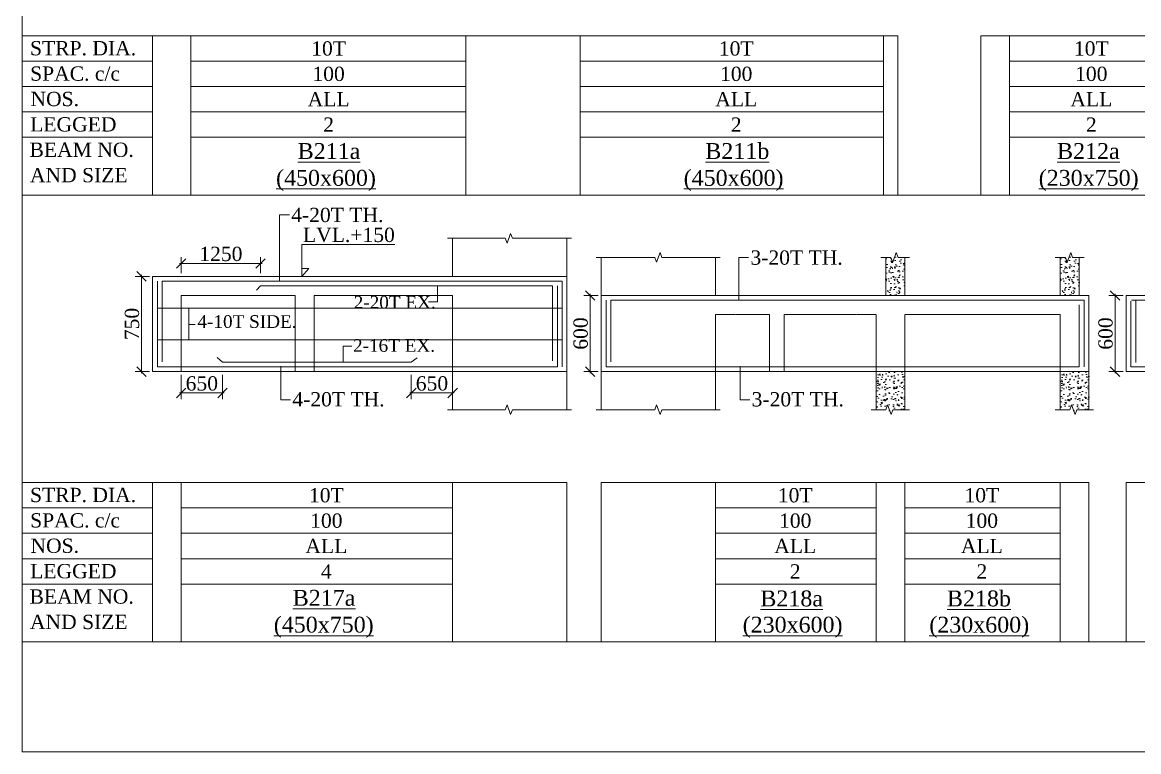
# Model space of a CAD drawing. Header units: millimetres. Extents: x 9781889 to 10654170, y -7832723 to -7608561.
# Drawn here: x 10545497 to 10563083, y -7801878 to -7790389 of the extents above; entities that cross this region are included whole.
import ezdxf
from ezdxf.enums import TextEntityAlignment as Align

# ---------------------------------------------------------------- set-up
doc = ezdxf.new("R2010")
doc.units = ezdxf.units.MM
doc.header["$LTSCALE"] = 10
doc.header["$PDMODE"] = 3
doc.linetypes.add('HIDDEN', pattern=[0.375, 0.25, -0.125])
for name, color, linetype, lineweight in [('LVL', 3, 'Continuous', 0), ('S-CUT OUT LINE', 9, 'Continuous', 0), ('S-DIM L.S.', 7, 'Continuous', 0), ('S-HATCH', 8, 'Continuous', 0), ('S-L.S.SECTION', 5, 'Continuous', 0), ('S-L.S.SLAB LINE', 252, 'HIDDEN', 0), ('S-L.S.STEEL', 1, 'Continuous', 9), ('S-L.S.STEEL 1', 6, 'Continuous', 0), ('S-SECTION MARK', 7, 'Continuous', 0), ('S-SHEET', 251, 'Continuous', 0), ('S-TEXT', 7, 'Continuous', 0), ('S-TEXT L.S. BEAM NO.', 30, 'Continuous', 0), ('S-TEXT. L.S.', 7, 'Continuous', 0)]:
    doc.layers.add(name, color=color, linetype=linetype, lineweight=lineweight)
doc.styles.add('135', font='arial.ttf', dxfattribs={"width": 0.8, "height": 135})
doc.styles.get("Standard").update_dxf_attribs({"font": 'arial.ttf'})
doc.styles.add('TEXT', font='times.ttf')
doc.dimstyles.new('75', dxfattribs={"dimtxt": 135, "dimasz": 90, "dimexe": 0.1, "dimexo": 0.03, "dimgap": 0.09, "dimtad": 1, "dimdec": 0, "dimzin": 0, "dimdsep": 46, "dimtxsty": '135', "dimblk": 'ARCHTICK', "dimcen": 0.09, "dimclrd": 256, "dimclre": 256, "dimclrt": 256, "dimadec": 0, "dimazin": 0, "dimtfac": 1, "dimtdec": 0, "dimtofl": 0, "dimtmove": 1, "dimatfit": 3, "dimldrblk": 'DOTSMALL', "dimfxl": 1, "dimtolj": 1, "dimtzin": 0, "dimlwd": -1, "dimlwe": -1, "dimarcsym": 0})
doc.dimstyles.new('SETU_1', dxfattribs={"dimtxt": 200, "dimasz": 150, "dimexe": 100, "dimexo": 50, "dimgap": 35, "dimtad": 1, "dimdec": 0, "dimzin": 0, "dimdsep": 46, "dimtxsty": 'Standard', "dimblk": 'OBLIQUE', "dimcen": 150, "dimdle": 25, "dimclrd": 256, "dimclre": 7, "dimclrt": 256, "dimadec": 0, "dimazin": 0, "dimtfac": 1, "dimtdec": 0, "dimtofl": 0, "dimtmove": 1, "dimatfit": 3, "dimfxl": 1, "dimtolj": 1, "dimtzin": 0, "dimlwd": -1, "dimlwe": 5, "dimarcsym": 1})
pattern_1 = [(50, (311067.06, -23983.98), (182.184669, -15.9390855), [19.05, -209.55]), (355, (311067.06, -23983.98), (-35.2434214, 191.0568452), [15.24, -167.6405842]), (100.4514447, (311082.24, -23985.31), (146.941247, 175.117752), [16.1900088, -178.0902446]), (46.1842, (311067.06, -23933.18), (271.079041, -42.042328), [28.575, -314.325]), (96.6355576, (311089.65, -23936.68), (237.404134, 247.4261246), [24.285023, -267.135608]), (351.1841512, (311067.06, -23933.18), (237.404134, 247.4261246), [22.859967, -251.459732]), (21, (311092.46, -23945.88), (151.6143913, -102.2651982), [19.05, -209.55]), (326, (311092.46, -23945.88), (61.8020283, 184.187966), [15.24, -167.64]), (71.451445, (311105.09, -23954.4), (213.4164193, 81.922769), [16.1900088, -178.0899376]), (37.5, (311067.056, -23983.98), (3.08860325, 84.55503887), [0, -165.608, 0, -170.18, 0, -168.275]), (7.5, (311067.06, -23983.98), (66.8196625, 100.1805748), [0, -97.028, 0, -161.798, 0, -64.135]), (327.5, (311010.414, -23983.98), (135.59059517, -5.728744), [0, -63.5, 0, -198.12, 0, -262.89]), (317.5, (310985.01, -23983.98), (148.1291814, 25.426491), [0, -82.55, 0, -131.572, 0, -186.69])]

# ---------------------------------------------------------------- blocks, each defined once
blk = doc.blocks.new('_ArchTick')
at = {"color": 0, "linetype": 'ByBlock', "const_width": 0.15}
blk.add_lwpolyline([(-0.5, -0.5), (0.5, 0.5)], dxfattribs=at)
blk = doc.blocks.new('_Oblique')
at = {"color": 0, "linetype": 'ByBlock', "lineweight": -2}
blk.add_line((-0.5, -0.5), (0.5, 0.5), dxfattribs=at)
blk = doc.blocks.new('*D1128')
at = {"layer": 'Defpoints', "color": 0, "transparency": 16777216}
for p in [(10547550, -7794391), (10547375, -7795891), (10547550, -7795891)]:
    blk.add_point(p, dxfattribs=at)
at = {"layer": 'S-DIM L.S.', "color": 7, "lineweight": 5, "transparency": 16777216}
for p, q in [((10547500, -7794391), (10547275, -7794391)), ((10547500, -7795891), (10547275, -7795891))]:
    blk.add_line(p, q, dxfattribs=at)
at = {"layer": 'S-DIM L.S.', "transparency": 16777216}
blk.add_line((10547375, -7794366), (10547375, -7795916), dxfattribs=at)
at = {"layer": 'S-DIM L.S.', "transparency": 16777216, "xscale": 150, "yscale": 150, "zscale": 150}
for p, rotation in [((10547375, -7794391), 90), ((10547375, -7795891), 270)]:
    blk.add_blockref('_Oblique', p, dxfattribs=dict(at, rotation=rotation))
at = {"layer": 'S-DIM L.S.', "transparency": 16777216, "insert": (10547225, -7795141), "char_height": 225, "attachment_point": 5, "rotation": 90, "style": 'TEXT'}
blk.add_mtext('\\A1;750', dxfattribs=at)
blk = doc.blocks.new('*D1129')
at = {"layer": 'Defpoints', "color": 0, "transparency": 16777216}
for p in [(10548000, -7794187), (10548000, -7794391, 0), (10549250, -7794391, 0)]:
    blk.add_point(p, dxfattribs=at)
at = {"layer": 'S-DIM L.S.', "transparency": 16777216}
blk.add_line((10549275, -7794187), (10547975, -7794187), dxfattribs=at)
at = {"layer": 'S-DIM L.S.', "color": 7, "lineweight": 5, "transparency": 16777216}
for p, q in [((10548000, -7794341), (10548000, -7794087)), ((10549250, -7794341), (10549250, -7794087))]:
    blk.add_line(p, q, dxfattribs=at)
at = {"layer": 'S-DIM L.S.', "transparency": 16777216, "xscale": 150, "yscale": 150, "zscale": 150, "rotation": 180}
blk.add_blockref('_Oblique', (10548000, -7794187), dxfattribs=at)
at = {"layer": 'S-DIM L.S.', "transparency": 16777216, "xscale": 150, "yscale": 150, "zscale": 150}
blk.add_blockref('_Oblique', (10549250, -7794187), dxfattribs=at)
at = {"layer": 'S-DIM L.S.', "transparency": 16777216, "insert": (10548625, -7794038), "char_height": 225, "attachment_point": 5, "style": 'TEXT'}
blk.add_mtext('\\A1;1250', dxfattribs=at)
blk = doc.blocks.new('*D1130')
at = {"layer": 'Defpoints', "color": 0, "transparency": 16777216}
for p in [(10551625, -7795891, 0), (10552275, -7795891, 0), (10552275, -7796227)]:
    blk.add_point(p, dxfattribs=at)
at = {"layer": 'S-DIM L.S.', "color": 7, "lineweight": 5, "transparency": 16777216}
for p, q in [((10551625, -7795941), (10551625, -7796327)), ((10552275, -7795941), (10552275, -7796327))]:
    blk.add_line(p, q, dxfattribs=at)
at = {"layer": 'S-DIM L.S.', "transparency": 16777216}
blk.add_line((10551600, -7796227), (10552300, -7796227), dxfattribs=at)
at = {"layer": 'S-DIM L.S.', "transparency": 16777216, "xscale": 150, "yscale": 150, "zscale": 150, "rotation": 180}
blk.add_blockref('_Oblique', (10551625, -7796227), dxfattribs=at)
at = {"layer": 'S-DIM L.S.', "transparency": 16777216, "xscale": 150, "yscale": 150, "zscale": 150}
blk.add_blockref('_Oblique', (10552275, -7796227), dxfattribs=at)
at = {"layer": 'S-DIM L.S.', "transparency": 16777216, "insert": (10551950, -7796078), "char_height": 225, "attachment_point": 5, "style": 'TEXT'}
blk.add_mtext('\\A1;650', dxfattribs=at)
blk = doc.blocks.new('*D1131')
at = {"layer": 'Defpoints', "color": 0, "transparency": 16777216}
for p in [(10548000, -7795891, 0), (10548650, -7795891, 0), (10548000, -7796227)]:
    blk.add_point(p, dxfattribs=at)
at = {"layer": 'S-DIM L.S.', "color": 7, "lineweight": 5, "transparency": 16777216}
for p, q in [((10548000, -7795941), (10548000, -7796327)), ((10548650, -7795941), (10548650, -7796327))]:
    blk.add_line(p, q, dxfattribs=at)
at = {"layer": 'S-DIM L.S.', "transparency": 16777216}
blk.add_line((10548675, -7796227), (10547975, -7796227), dxfattribs=at)
at = {"layer": 'S-DIM L.S.', "transparency": 16777216, "xscale": 150, "yscale": 150, "zscale": 150, "rotation": 180}
blk.add_blockref('_Oblique', (10548000, -7796227), dxfattribs=at)
at = {"layer": 'S-DIM L.S.', "transparency": 16777216, "xscale": 150, "yscale": 150, "zscale": 150}
blk.add_blockref('_Oblique', (10548650, -7796227), dxfattribs=at)
at = {"layer": 'S-DIM L.S.', "transparency": 16777216, "insert": (10548325, -7796078), "char_height": 225, "attachment_point": 5, "style": 'TEXT'}
blk.add_mtext('\\A1;650', dxfattribs=at)
blk = doc.blocks.new('*D1132')
at = {"layer": 'Defpoints', "color": 0, "transparency": 16777216}
for p in [(10554617, -7794691), (10554442, -7795891), (10554617, -7795891)]:
    blk.add_point(p, dxfattribs=at)
at = {"layer": 'S-DIM L.S.', "color": 7, "lineweight": 5, "transparency": 16777216}
for p, q in [((10554567, -7794691), (10554342, -7794691)), ((10554567, -7795891), (10554342, -7795891))]:
    blk.add_line(p, q, dxfattribs=at)
at = {"layer": 'S-DIM L.S.', "transparency": 16777216}
blk.add_line((10554442, -7794666), (10554442, -7795916), dxfattribs=at)
at = {"layer": 'S-DIM L.S.', "transparency": 16777216, "xscale": 150, "yscale": 150, "zscale": 150}
for p, rotation in [((10554442, -7794691), 90), ((10554442, -7795891), 270)]:
    blk.add_blockref('_Oblique', p, dxfattribs=dict(at, rotation=rotation))
at = {"layer": 'S-DIM L.S.', "transparency": 16777216, "insert": (10554293, -7795291), "char_height": 225, "attachment_point": 5, "rotation": 90, "style": 'TEXT'}
blk.add_mtext('\\A1;600', dxfattribs=at)
blk = doc.blocks.new('*D1134')
at = {"layer": 'Defpoints', "color": 0, "transparency": 16777216}
for p in [(10562887, -7794691), (10562711, -7795891), (10562887, -7795891)]:
    blk.add_point(p, dxfattribs=at)
at = {"layer": 'S-DIM L.S.', "color": 7, "lineweight": 5, "transparency": 16777216}
for p, q in [((10562837, -7794691), (10562611, -7794691)), ((10562837, -7795891), (10562611, -7795891))]:
    blk.add_line(p, q, dxfattribs=at)
at = {"layer": 'S-DIM L.S.', "transparency": 16777216}
blk.add_line((10562711, -7794666), (10562711, -7795916), dxfattribs=at)
at = {"layer": 'S-DIM L.S.', "transparency": 16777216, "xscale": 150, "yscale": 150, "zscale": 150}
for p, rotation in [((10562711, -7794691), 90), ((10562711, -7795891), 270)]:
    blk.add_blockref('_Oblique', p, dxfattribs=dict(at, rotation=rotation))
at = {"layer": 'S-DIM L.S.', "transparency": 16777216, "insert": (10562562, -7795291), "char_height": 225, "attachment_point": 5, "rotation": 90, "style": 'TEXT'}
blk.add_mtext('\\A1;600', dxfattribs=at)

msp = doc.modelspace()

# ---------------------------------------------------------------- hatches: boundary and pattern name
at = {"layer": 'S-HATCH', "linetype": 'ByBlock'}
h = msp.add_hatch(dxfattribs=at)
h.set_pattern_fill('AR-CONC', color=256)
h.set_pattern_definition([(50, (308317.06, -23983.98), (182.184669, -15.9390855), [19.05, -209.55]), (355, (308317.06, -23983.98), (-35.2434214, 191.0568452), [15.24, -167.6405842]), (100.4514447, (308332.24, -23985.31), (146.941247, 175.117752), [16.1900088, -178.0902446]), (46.1842, (308317.06, -23933.18), (271.079041, -42.042328), [28.575, -314.325]), (96.6355576, (308339.65, -23936.68), (237.404134, 247.4261246), [24.285023, -267.135608]), (351.1841512, (308317.06, -23933.18), (237.404134, 247.4261246), [22.859967, -251.459732]), (21, (308342.46, -23945.88), (151.6143913, -102.2651982), [19.05, -209.55]), (326, (308342.46, -23945.88), (61.8020283, 184.187966), [15.24, -167.64]), (71.451445, (308355.09, -23954.4), (213.4164193, 81.922769), [16.1900088, -178.0899376]), (37.5, (308317.056, -23983.98), (3.08860325, 84.55503887), [0, -165.608, 0, -170.18, 0, -168.275]), (7.5, (308317.06, -23983.98), (66.8196625, 100.1805748), [0, -97.028, 0, -161.798, 0, -64.135]), (327.5, (308260.414, -23983.98), (135.59059517, -5.728744), [0, -63.5, 0, -198.12, 0, -262.89]), (317.5, (308235.01, -23983.98), (148.1291814, 25.426491), [0, -82.55, 0, -131.572, 0, -186.69])])
h.paths.add_polyline_path([(10559397.5, -7794091), (10559292.9, -7794091), (10559264.9, -7794014.1), (10559209, -7794167.8), (10559181, -7794091), (10559097.5, -7794091), (10559097.5, -7794691), (10559397.5, -7794691)])
h = msp.add_hatch(dxfattribs=at)
h.set_pattern_fill('AR-CONC', color=256)
h.set_pattern_definition(pattern_1)
h.paths.add_polyline_path([(10562147.5, -7794091), (10562042.9, -7794091), (10562014.9, -7794014.1), (10561959, -7794167.8), (10561931, -7794091), (10561847.5, -7794091), (10561847.5, -7794691), (10562147.5, -7794691)])
h = msp.add_hatch(dxfattribs=at)
h.set_pattern_fill('AR-CONC', color=256)
h.set_pattern_definition([(50, (308167.06, -23983.98), (182.184669, -15.9390855), [19.05, -209.55]), (355, (308167.06, -23983.98), (-35.2434214, 191.0568452), [15.24, -167.6405842]), (100.4514447, (308182.24, -23985.31), (146.941247, 175.117752), [16.1900088, -178.0902446]), (46.1842, (308167.06, -23933.18), (271.079041, -42.042328), [28.575, -314.325]), (96.6355576, (308189.65, -23936.68), (237.404134, 247.4261246), [24.285023, -267.135608]), (351.1841512, (308167.06, -23933.18), (237.404134, 247.4261246), [22.859967, -251.459732]), (21, (308192.46, -23945.88), (151.6143913, -102.2651982), [19.05, -209.55]), (326, (308192.46, -23945.88), (61.8020283, 184.187966), [15.24, -167.64]), (71.451445, (308205.09, -23954.4), (213.4164193, 81.922769), [16.1900088, -178.0899376]), (37.5, (308167.056, -23983.98), (3.08860325, 84.55503887), [0, -165.608, 0, -170.18, 0, -168.275]), (7.5, (308167.06, -23983.98), (66.8196625, 100.1805748), [0, -97.028, 0, -161.798, 0, -64.135]), (327.5, (308110.414, -23983.98), (135.59059517, -5.728744), [0, -63.5, 0, -198.12, 0, -262.89]), (317.5, (308085.01, -23983.98), (148.1291814, 25.426491), [0, -82.55, 0, -131.572, 0, -186.69])])
h.paths.add_polyline_path([(10558947.5, -7796491), (10559097.8, -7796491), (10559125.8, -7796414.1), (10559181.7, -7796567.8), (10559209.7, -7796491), (10559397.5, -7796491), (10559397.5, -7795891), (10558947.5, -7795891)])
h = msp.add_hatch(dxfattribs=at)
h.set_pattern_fill('AR-CONC', color=256)
h.set_pattern_definition(pattern_1)
h.paths.add_polyline_path([(10561847.5, -7796491), (10561997.8, -7796491), (10562025.8, -7796414.1), (10562081.7, -7796567.8), (10562109.7, -7796491), (10562297.5, -7796491), (10562297.5, -7795891), (10561847.5, -7795891)])

# ---------------------------------------------------------------- linework, layer by layer
at = {"layer": 'LVL', "linetype": 'Continuous', "elevation": 0}
msp.add_lwpolyline([(10551363.6, -7793887.5), (10549902.4, -7793887.5), (10549902.4, -7794391), (10550010.5, -7794268.9), (10549902.4, -7794268.9)], dxfattribs=at)
at = {"layer": 'S-CUT OUT LINE', "color": 5, "elevation": 0}
for points in [[(10552196.9, -7793791), (10553104.9, -7793791), (10553132.9, -7793867.8), (10553188.9, -7793714.1), (10553216.8, -7793791), (10554150.2, -7793791)], [(10554539.2, -7794091), (10555459.5, -7794091), (10555487.4, -7794167.8), (10555543.4, -7794014.1), (10555571.4, -7794091), (10556492.5, -7794091)], [(10559019.2, -7794091), (10559181, -7794091), (10559209, -7794167.8), (10559264.9, -7794014.1), (10559292.9, -7794091), (10559472.5, -7794091)], [(10561769.2, -7794091), (10561931, -7794091), (10561959, -7794167.8), (10562014.9, -7794014.1), (10562042.9, -7794091), (10562222.5, -7794091)], [(10552196.9, -7796491), (10553104.9, -7796491), (10553132.9, -7796414.1), (10553188.9, -7796567.8), (10553216.8, -7796491), (10554150.2, -7796491)], [(10554539.2, -7796491), (10555459.5, -7796491), (10555487.4, -7796414.1), (10555543.4, -7796567.8), (10555571.4, -7796491), (10556492.5, -7796491)], [(10558869.2, -7796491), (10559097.8, -7796491), (10559125.8, -7796414.1), (10559181.7, -7796567.8), (10559209.7, -7796491), (10559472.5, -7796491)], [(10561769.2, -7796491), (10561997.8, -7796491), (10562025.8, -7796414.1), (10562081.7, -7796567.8), (10562109.7, -7796491), (10562372.5, -7796491)]]:
    msp.add_lwpolyline(points, dxfattribs=at)
at = {"layer": 'S-L.S.SECTION'}
for p, q in [((10552275.2, -7794391, 0), (10552275.2, -7793791, 0)), ((10554075.2, -7794391, 0), (10554075.2, -7793791, 0)), ((10554617.5, -7794691, 0), (10554617.5, -7794091, 0)), ((10556417.5, -7794691, 0), (10556417.5, -7794091, 0)), ((10559097.5, -7794691, 0), (10559097.5, -7794091, 0)), ((10559397.5, -7794691, 0), (10559397.5, -7794091, 0)), ((10561847.5, -7794691, 0), (10561847.5, -7794091, 0)), ((10562147.5, -7794691, 0), (10562147.5, -7794091, 0)), ((10547550.2, -7794391, 0), (10554075.2, -7794391, 0)), ((10547550.2, -7794391, 0), (10547550.2, -7795891, 0)), ((10554075.2, -7795891, 0), (10554075.2, -7794391, 0)), ((10554617.5, -7794691, 0), (10562297.5, -7794691, 0)), ((10554617.5, -7794691, 0), (10554617.5, -7795891, 0)), ((10562297.5, -7795891, 0), (10562297.5, -7794691, 0)), ((10562886.5, -7794691, 0), (10580491.5, -7794691, 0)), ((10562886.5, -7794691, 0), (10562886.5, -7795891, 0)), ((10547550.2, -7795891, 0), (10554075.2, -7795891, 0)), ((10552275.2, -7795891, 0), (10552275.2, -7796491, 0)), ((10554075.2, -7795891, 0), (10554075.2, -7796491, 0)), ((10554617.5, -7795891, 0), (10562297.5, -7795891, 0)), ((10554617.5, -7795891, 0), (10554617.5, -7796491, 0)), ((10556417.5, -7795891, 0), (10556417.5, -7796491, 0)), ((10558947.5, -7795891, 0), (10558947.5, -7796491, 0)), ((10559397.5, -7795891, 0), (10559397.5, -7796491, 0)), ((10561847.5, -7795891, 0), (10561847.5, -7796491, 0)), ((10562297.5, -7795891, 0), (10562297.5, -7796491, 0)), ((10562886.5, -7795891, 0), (10580041.5, -7795891, 0))]:
    msp.add_line(p, q, dxfattribs=at)
at = {"layer": 'S-L.S.SLAB LINE', "ltscale": 0.3}
for p, q in [((10547550.2, -7794691, 0), (10547550.2, -7794691, 0)), ((10548000.2, -7794691, 0), (10549795.2, -7794691, 0)), ((10548000.2, -7794691, 0), (10548000.2, -7795891, 0)), ((10549795.2, -7794691, 0), (10549795.2, -7795891, 0)), ((10550095.2, -7794691, 0), (10552275.2, -7794691, 0)), ((10550095.2, -7794691, 0), (10550095.2, -7795891, 0)), ((10552275.2, -7794691, 0), (10552275.2, -7795891, 0)), ((10554617.5, -7794991, 0), (10554617.5, -7794991, 0)), ((10556417.5, -7794991, 0), (10557267.5, -7794991, 0)), ((10556417.5, -7794991, 0), (10556417.5, -7795891, 0)), ((10557267.5, -7794991, 0), (10557267.5, -7795891, 0)), ((10557497.5, -7794991, 0), (10558947.5, -7794991, 0)), ((10557497.5, -7794991, 0), (10557497.5, -7795891, 0)), ((10558947.5, -7794991, 0), (10558947.5, -7795891, 0)), ((10559397.5, -7794991, 0), (10561847.5, -7794991, 0)), ((10559397.5, -7794991, 0), (10559397.5, -7795891, 0)), ((10561847.5, -7794991, 0), (10561847.5, -7795891, 0))]:
    msp.add_line(p, q, dxfattribs=at)
at = {"layer": 'S-L.S.STEEL'}
for p, q in [((10547625.2, -7795816, 0), (10547625.2, -7794466, 0)), ((10547700.2, -7794466, 0), (10554000.2, -7794466, 0)), ((10547700.2, -7795736.3, 0), (10547700.2, -7794466, 0)), ((10553850.2, -7795719.8, 0), (10553850.2, -7794541, 0)), ((10553925.2, -7795816, 0), (10553925.2, -7794541, 0)), ((10554000.2, -7795816, 0), (10554000.2, -7794466, 0)), ((10554692.5, -7795816, 0), (10554692.5, -7794766, 0)), ((10554767.5, -7794766, 0), (10562222.5, -7794766, 0)), ((10554767.5, -7795736.3, 0), (10554767.5, -7794766, 0)), ((10562222.5, -7795816, 0), (10562222.5, -7794766, 0)), ((10563036.5, -7794766, 0), (10563036.5, -7795748.6, 0)), ((10562147.5, -7795816, 0), (10562147.5, -7794841, 0)), ((10562961.5, -7794778.5, 0), (10562961.5, -7795816, 0)), ((10547625.2, -7795816, 0), (10553925.2, -7795816, 0)), ((10554692.5, -7795816, 0), (10562147.5, -7795816, 0)), ((10562961.5, -7795816, 0), (10580424.3, -7795816, 0))]:
    msp.add_line(p, q, dxfattribs=at)
at = {"layer": 'S-L.S.STEEL', "elevation": 0}
msp.add_lwpolyline([(10551714.6, -7795672.8), (10551625.1, -7795741), (10548650.4, -7795741), (10548568.4, -7795670.3)], dxfattribs=at)
at = {"layer": 'S-L.S.STEEL'}
for points in [[(10553850.2, -7794541, 0), (10549250.3, -7794541, 0), (10549187.1, -7794607.8, 0)], [(10562969.3, -7794766, 0), (10580357.2, -7794766, 0), (10580357.2, -7795740.7, 0)], [(10563036.5, -7794766, 0), (10580357.2, -7794766, 0)]]:
    msp.add_polyline3d(points, dxfattribs=at)
at = {"layer": 'S-L.S.STEEL 1'}
for p, q in [((10554000.2, -7794891, 0), (10547625.2, -7794891, 0)), ((10554000.2, -7795391, 0), (10547625.2, -7795391, 0))]:
    msp.add_line(p, q, dxfattribs=at)
at = {"layer": 'S-SHEET'}
for p, q in [((10545497.1, -7790600.2, 0), (10547550.2, -7790600.2, 0)), ((10545497.1, -7790600.2), (10545497.1, -7793109.5)), ((10547550.2, -7790600.2, 0), (10559289, -7790600.2, 0)), ((10547550.2, -7790600.2, 0), (10547550.2, -7793109.5, 0)), ((10548150.2, -7790600.2, 0), (10548150.2, -7793109.5, 0)), ((10552485.2, -7790600.2, 0), (10552485.2, -7793109.5, 0)), ((10554285.2, -7790600.2, 0), (10554285.2, -7793109.5, 0)), ((10559063.1, -7790600.2, 0), (10559063.1, -7793109.5, 0)), ((10559289, -7790600.2, 0), (10559289, -7793109.5, 0)), ((10560598.4, -7790600.2, 0), (10564178.4, -7790600.2, 0)), ((10560598.4, -7790600.2), (10560598.4, -7793109.5)), ((10561048.4, -7790600.2), (10561048.4, -7793109.5)), ((10545497.1, -7791000.2, 0), (10547550.2, -7791000.2, 0)), ((10548150.2, -7791000.2, 0), (10552485.2, -7791000.2, 0)), ((10554285.2, -7791000.2, 0), (10559063.1, -7791000.2, 0)), ((10561048.4, -7791000.2, 0), (10563728.4, -7791000.2, 0)), ((10545497.1, -7791400.2, 0), (10547550.2, -7791400.2, 0)), ((10548150.2, -7791400.2, 0), (10552485.2, -7791400.2, 0)), ((10554285.2, -7791400.2, 0), (10559063.1, -7791400.2, 0)), ((10561048.4, -7791400.2, 0), (10563728.4, -7791400.2, 0)), ((10545497.1, -7791800.2, 0), (10547550.2, -7791800.2, 0)), ((10548150.2, -7791800.2, 0), (10552485.2, -7791800.2, 0)), ((10554285.2, -7791800.2, 0), (10559063.1, -7791800.2, 0)), ((10561048.4, -7791800.2, 0), (10563728.4, -7791800.2, 0)), ((10545497.1, -7792200.2, 0), (10547550.2, -7792200.2, 0)), ((10548150.2, -7792200.2, 0), (10552485.2, -7792200.2, 0)), ((10554285.2, -7792200.2, 0), (10559063.1, -7792200.2, 0)), ((10561048.4, -7792200.2, 0), (10563728.4, -7792200.2, 0)), ((10545497.1, -7793109.5, 0), (10547550.2, -7793109.5, 0)), ((10545497.1, -7793109.5, 0), (10596831.2, -7793109.5, 0)), ((10547550.2, -7793109.5, 0), (10559289, -7793109.5, 0)), ((10560598.4, -7793109.5, 0), (10564178.4, -7793109.5, 0)), ((10545497.1, -7797638.2, 0), (10547550.2, -7797638.2, 0)), ((10545497.1, -7797638.2, 0), (10545497.1, -7800147.5, 0)), ((10547550.2, -7797638.2, 0), (10554075.2, -7797638.2, 0)), ((10547550.2, -7797638.2, 0), (10547550.2, -7800147.5, 0)), ((10548000.2, -7797638.2, 0), (10548000.2, -7800147.5, 0)), ((10552275.2, -7797638.2, 0), (10552275.2, -7800147.5, 0)), ((10554075.2, -7797638.2, 0), (10554075.2, -7800147.5, 0)), ((10554617.5, -7797638.2, 0), (10562297.5, -7797638.2, 0)), ((10554617.5, -7797638.2, 0), (10554617.5, -7800147.5, 0)), ((10556417.5, -7797638.2, 0), (10556417.5, -7800147.5, 0)), ((10558947.5, -7797638.2, 0), (10558947.5, -7800147.5, 0)), ((10559397.5, -7797638.2, 0), (10559397.5, -7800147.5, 0)), ((10561847.5, -7797638.2, 0), (10561847.5, -7800147.5, 0)), ((10562297.5, -7797638.2, 0), (10562297.5, -7800147.5, 0)), ((10562886.5, -7797638.2, 0), (10585495.4, -7797638.2, 0)), ((10562886.5, -7797638.2, 0), (10562886.5, -7800147.5, 0)), ((10545497.1, -7798038.2, 0), (10547550.2, -7798038.2, 0)), ((10548000.2, -7798038.2, 0), (10552275.2, -7798038.2, 0)), ((10556417.5, -7798038.2, 0), (10558947.5, -7798038.2, 0)), ((10559397.5, -7798038.2, 0), (10561847.5, -7798038.2, 0)), ((10545497.1, -7798438.2, 0), (10547550.2, -7798438.2, 0)), ((10548000.2, -7798438.2, 0), (10552275.2, -7798438.2, 0)), ((10556417.5, -7798438.2, 0), (10558947.5, -7798438.2, 0)), ((10559397.5, -7798438.2, 0), (10561847.5, -7798438.2, 0)), ((10545497.1, -7798838.2, 0), (10547550.2, -7798838.2, 0)), ((10548000.2, -7798838.2, 0), (10552275.2, -7798838.2, 0)), ((10556417.5, -7798838.2, 0), (10558947.5, -7798838.2, 0)), ((10559397.5, -7798838.2, 0), (10561847.5, -7798838.2, 0)), ((10545497.1, -7799238.2, 0), (10547550.2, -7799238.2, 0)), ((10548000.2, -7799238.2, 0), (10552275.2, -7799238.2, 0)), ((10556417.5, -7799238.2, 0), (10558947.5, -7799238.2, 0)), ((10559397.5, -7799238.2, 0), (10561847.5, -7799238.2, 0)), ((10545497.1, -7800147.5, 0), (10547550.2, -7800147.5, 0)), ((10545497.1, -7800147.5, 0), (10596831.2, -7800147.5, 0)), ((10547550.2, -7800147.5, 0), (10554075.2, -7800147.5, 0)), ((10554617.5, -7800147.5, 0), (10562297.5, -7800147.5, 0)), ((10562886.5, -7800147.5, 0), (10585495.4, -7800147.5, 0))]:
    msp.add_line(p, q, dxfattribs=at)
msp.add_lwpolyline([(10545497.1, -7760218.1), (10596831.2, -7760218.1), (10596831.2, -7801877.7), (10545497.1, -7801877.7)], close=True, dxfattribs=at)

# ---------------------------------------------------------------- texts
at = {"layer": 'LVL', "style": 'TEXT'}
msp.add_text('LVL.+150', height=225, dxfattribs=at).set_placement((10549918.2, -7793849.1, 0))
at = {"layer": 'S-L.S.STEEL 1', "style": 'TEXT'}
msp.add_text('4-10T SIDE.', height=200, dxfattribs=at).set_placement((10548255.9, -7795202, 0))
at = {"layer": 'S-TEXT', "style": 'TEXT'}
for s, p in [('STRP. DIA.', (10546453.9, -7790908.3, 0)), ('SPAC. c/c', (10546328.3, -7791308.3, 0)), ('NOS.', (10546007.7, -7791708.3, 0)), ('LEGGED', (10546300.4, -7792108.3, 0)), ('BEAM NO.', (10546431.6, -7792508.3, 0)), ('AND SIZE', (10546386.4, -7792908.3, 0)), ('STRP. DIA.', (10546453.9, -7797946.3, 0)), ('SPAC. c/c', (10546328.3, -7798346.3, 0)), ('NOS.', (10546007.7, -7798746.3, 0)), ('LEGGED', (10546300.4, -7799146.3, 0)), ('BEAM NO.', (10546431.6, -7799546.3, 0)), ('AND SIZE', (10546386.4, -7799946.3, 0))]:
    msp.add_text(s, height=225, dxfattribs=at).set_placement(p, align=Align.CENTER)
at = {"layer": 'S-TEXT', "linetype": 'ByBlock', "style": 'TEXT'}
for s, p in [('10T', (10550322, -7790800.2, 0)), ('10T', (10556743.2, -7790800.2, 0)), ('10T', (10562336.8, -7790800.2, 0)), ('100', (10550322, -7791200.2, 0)), ('100', (10556743.2, -7791200.2, 0)), ('100', (10562336.8, -7791200.2, 0)), ('ALL', (10550322, -7791600.2, 0)), ('ALL', (10556743.2, -7791600.2, 0)), ('ALL', (10562336.8, -7791600.2, 0)), ('2', (10550322, -7792000.2, 0)), ('2', (10556743.2, -7792000.2, 0)), ('2', (10562336.8, -7792000.2, 0)), ('10T', (10550286.3, -7797838.2, 0)), ('10T', (10557672.6, -7797838.2, 0)), ('10T', (10560612.6, -7797838.2, 0)), ('100', (10550286.3, -7798238.2, 0)), ('100', (10557672.6, -7798238.2, 0)), ('100', (10560612.6, -7798238.2, 0)), ('ALL', (10550286.3, -7798638.2, 0)), ('ALL', (10557672.6, -7798638.2, 0)), ('ALL', (10560612.6, -7798638.2, 0)), ('4', (10550286.3, -7799038.2, 0)), ('2', (10557672.6, -7799038.2, 0)), ('2', (10560612.6, -7799038.2, 0))]:
    msp.add_text(s, height=225, dxfattribs=at).set_placement(p, align=Align.MIDDLE_CENTER)
at = {"layer": 'S-TEXT L.S. BEAM NO.', "color": 140, "linetype": 'ByBlock', "style": 'TEXT'}
for s, p in [('%%UB211a', (10549835.7, -7792540.9, 0)), ('%%UB211b', (10556256.9, -7792540.9, 0)), ('%%U(450x600)', (10549494.2, -7792963.9, 0)), ('%%U(450x600)', (10555915.4, -7792963.9, 0))]:
    msp.add_text(s, height=250, dxfattribs=at).set_placement(p)
at = {"layer": 'S-TEXT L.S. BEAM NO.', "color": 61, "linetype": 'ByBlock', "style": 'TEXT'}
for s, p in [('%%UB212a', (10561797.9, -7792540.9, 0)), ('%%U(230x750)', (10561509, -7792963.9, 0))]:
    msp.add_text(s, height=250, dxfattribs=at).set_placement(p)
at = {"layer": 'S-TEXT L.S. BEAM NO.', "color": 230, "linetype": 'ByBlock', "style": 'TEXT'}
for s, p in [('%%UB217a', (10549757.4, -7799578.9, 0)), ('%%U(450x750)', (10549458.5, -7800001.9, 0))]:
    msp.add_text(s, height=250, dxfattribs=at).set_placement(p)
at = {"layer": 'S-TEXT L.S. BEAM NO.', "color": 1, "linetype": 'ByBlock', "style": 'TEXT'}
for s, p in [('%%UB218a', (10557123.8, -7799588.9, 0)), ('%%UB218b', (10560063.8, -7799588.9, 0)), ('%%U(230x600)', (10556844.9, -7800001.9, 0)), ('%%U(230x600)', (10559784.9, -7800001.9, 0))]:
    msp.add_text(s, height=250, dxfattribs=at).set_placement(p)
at = {"layer": 'S-TEXT. L.S.', "style": 'TEXT'}
for s, height, p in [('4-20T TH.', 225, (10549732.6, -7793535.6, 0)), ('3-20T TH.', 225, (10556967.2, -7794206.7, 0)), ('2-20T EX.', 200, (10550717.5, -7794898.5, 0)), ('2-16T EX.', 200, (10550706.6, -7795579, 0)), ('4-20T TH.', 225, (10549750.9, -7796438.8, 0)), ('3-20T TH.', 225, (10556985.6, -7796438.8, 0))]:
    msp.add_text(s, height=height, dxfattribs=at).set_placement(p)

# ---------------------------------------------------------------- dimensions: what is measured, and where the dimension line sits
at = {"layer": 'S-DIM L.S.'}
for base, p1, p2, picture, middle in [((10548000.3, -7794187.2, 0), (10549250.3, -7794391, 0), (10548000.3, -7794391, 0), '*D1129', (10548625.3, -7794037.7, 0)), ((10548000.2, -7796227, 0), (10548650.4, -7795891, 0), (10548000.2, -7795891, 0), '*D1131', (10548325.3, -7796077.6, 0))]:
    dim = msp.add_linear_dim(base=base, p1=p1, p2=p2, dimstyle='SETU_1', override={"dimtxt": 225, "dimtxsty": 'TEXT'}, dxfattribs=at)
    dim.commit()
    dim.dimension.update_dxf_attribs({"geometry": picture, "text_midpoint": middle})
at = {"layer": 'S-DIM L.S.', "color": 7}
for base, p1, p2, picture, middle in [((10547375, -7795891, 0), (10547550.2, -7794391, 0), (10547550.2, -7795891, 0), '*D1128', (10547225.3, -7795141, 0)), ((10554442.3, -7795891, 0), (10554617.5, -7794691, 0), (10554617.5, -7795891, 0), '*D1132', (10554292.9, -7795291, 0)), ((10562711.4, -7795891, 0), (10562886.5, -7794691, 0), (10562886.5, -7795891, 0), '*D1134', (10562561.9, -7795291, 0))]:
    dim = msp.add_linear_dim(base=base, p1=p1, p2=p2, angle=90, dimstyle='SETU_1', override={"dimtxt": 225, "dimlfac": 0.5, "dimtxsty": 'TEXT'}, dxfattribs=at)
    dim.commit()
    dim.dimension.update_dxf_attribs({"geometry": picture, "text_midpoint": middle})
at = {"layer": 'S-DIM L.S.'}
dim = msp.add_linear_dim(base=(10552275.2, -7796227, 0), p1=(10551625.1, -7795891, 0), p2=(10552275.2, -7795891, 0), angle=180, dimstyle='SETU_1', override={"dimtxt": 225, "dimtxsty": 'TEXT'}, dxfattribs=at)
dim.commit()
dim.dimension.update_dxf_attribs({"geometry": '*D1130', "text_midpoint": (10551950.1, -7796077.6, 0)})

# ---------------------------------------------------------------- leaders
at = {"layer": 'S-L.S.STEEL 1'}
for points in [[(10548118.6, -7794891, 0), (10548118.6, -7795151, 0), (10548218.3, -7795151, 0)], [(10548118.6, -7795391, 0), (10548118.6, -7795151, 0), (10548218.3, -7795151, 0)]]:
    msp.add_leader(points, dimstyle='75', override={"dimasz": 75, "dimclrd": 6}, dxfattribs=at)
at = {"layer": 'S-SECTION MARK'}
for points in [[(10549550.9, -7794466, 0), (10549550.9, -7793420.5, 0), (10549703.5, -7793420.5, 0)], [(10556785.6, -7794766, 0), (10556785.6, -7794091.6, 0), (10556938.1, -7794091.6, 0)], [(10552035.6, -7794541, 0), (10552035.6, -7794793.3, 0), (10551896.3, -7794793.3, 0)], [(10550552.7, -7795741, 0), (10550552.7, -7795488.6, 0), (10550688.1, -7795488.6, 0)], [(10549569.3, -7795812, 0), (10549569.3, -7796334, 0), (10549721.8, -7796334, 0)], [(10556803.9, -7795812, 0), (10556803.9, -7796334, 0), (10556956.5, -7796334, 0)]]:
    msp.add_leader(points, dimstyle='75', override={"dimasz": 75}, dxfattribs=at)

doc.saveas('drawing.dxf')
